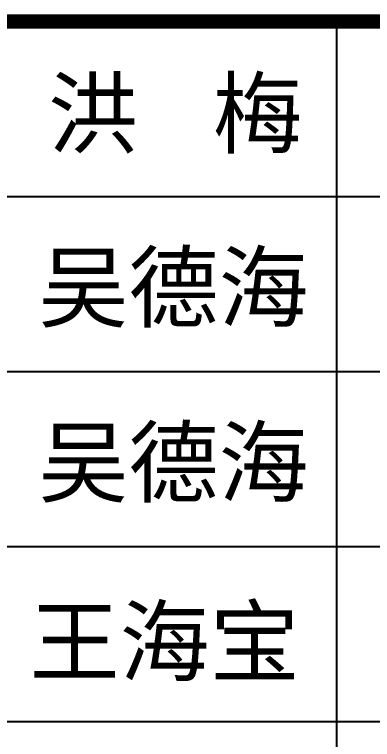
# Model space of a CAD drawing. Extents: x 14207793 to 14719554, y -1675802 to -1228715.
# Drawn here: x 14263166 to 14264685, y -1554888 to -1551813 of the extents above; entities that cross this region are included whole.
import ezdxf

# ---------------------------------------------------------------- set-up
doc = ezdxf.new("R2010")
doc.units = 0
doc.header["$LTSCALE"] = 500
doc.header["$MEASUREMENT"] = 0
doc.layers.get('0').update_dxf_attribs({"linetype": 'CONTINUOUS'})
doc.layers.add('PUB_TITLE', color=4, linetype='CONTINUOUS')
doc.styles.add('GHF', font='TIMES.TTF')

msp = doc.modelspace()

# ---------------------------------------------------------------- linework, layer by layer
at = {"layer": 'PUB_TITLE'}
for p, q in [((14264531.12, -1551825.85, -1000), (14264531.12, -1557766.38, -1000)), ((14261192.5, -1552585.1), (14266192.5, -1552585.1, -1000)), ((14261192.5, -1553327.45), (14266192.5, -1553327.45, -1000)), ((14261192.5, -1554069.8), (14266192.5, -1554069.8, -1000)), ((14261192.5, -1554812.15), (14266192.5, -1554812.15, -1000))]:
    msp.add_line(p, q, dxfattribs=at)
at = {"layer": 'PUB_TITLE', "const_width": 59.39}
msp.add_lwpolyline([(14261192.5, -1551842.75), (14266192.5, -1551842.75), (14266192.5, -1557781.55), (14261192.5, -1557781.55)], close=True, dxfattribs=at)

# ---------------------------------------------------------------- texts
at = {"color": 2, "style": 'GHF'}
for s, p in [('洪   梅', (14263307.5, -1552372.5)), ('吴德海', (14263267.5, -1553110.15)), ('吴德海', (14263267.5, -1553852.5)), ('王海宝', (14263230, -1554612.5))]:
    msp.add_text(s, height=280, dxfattribs=at).set_placement(p)

doc.saveas('drawing.dxf')
